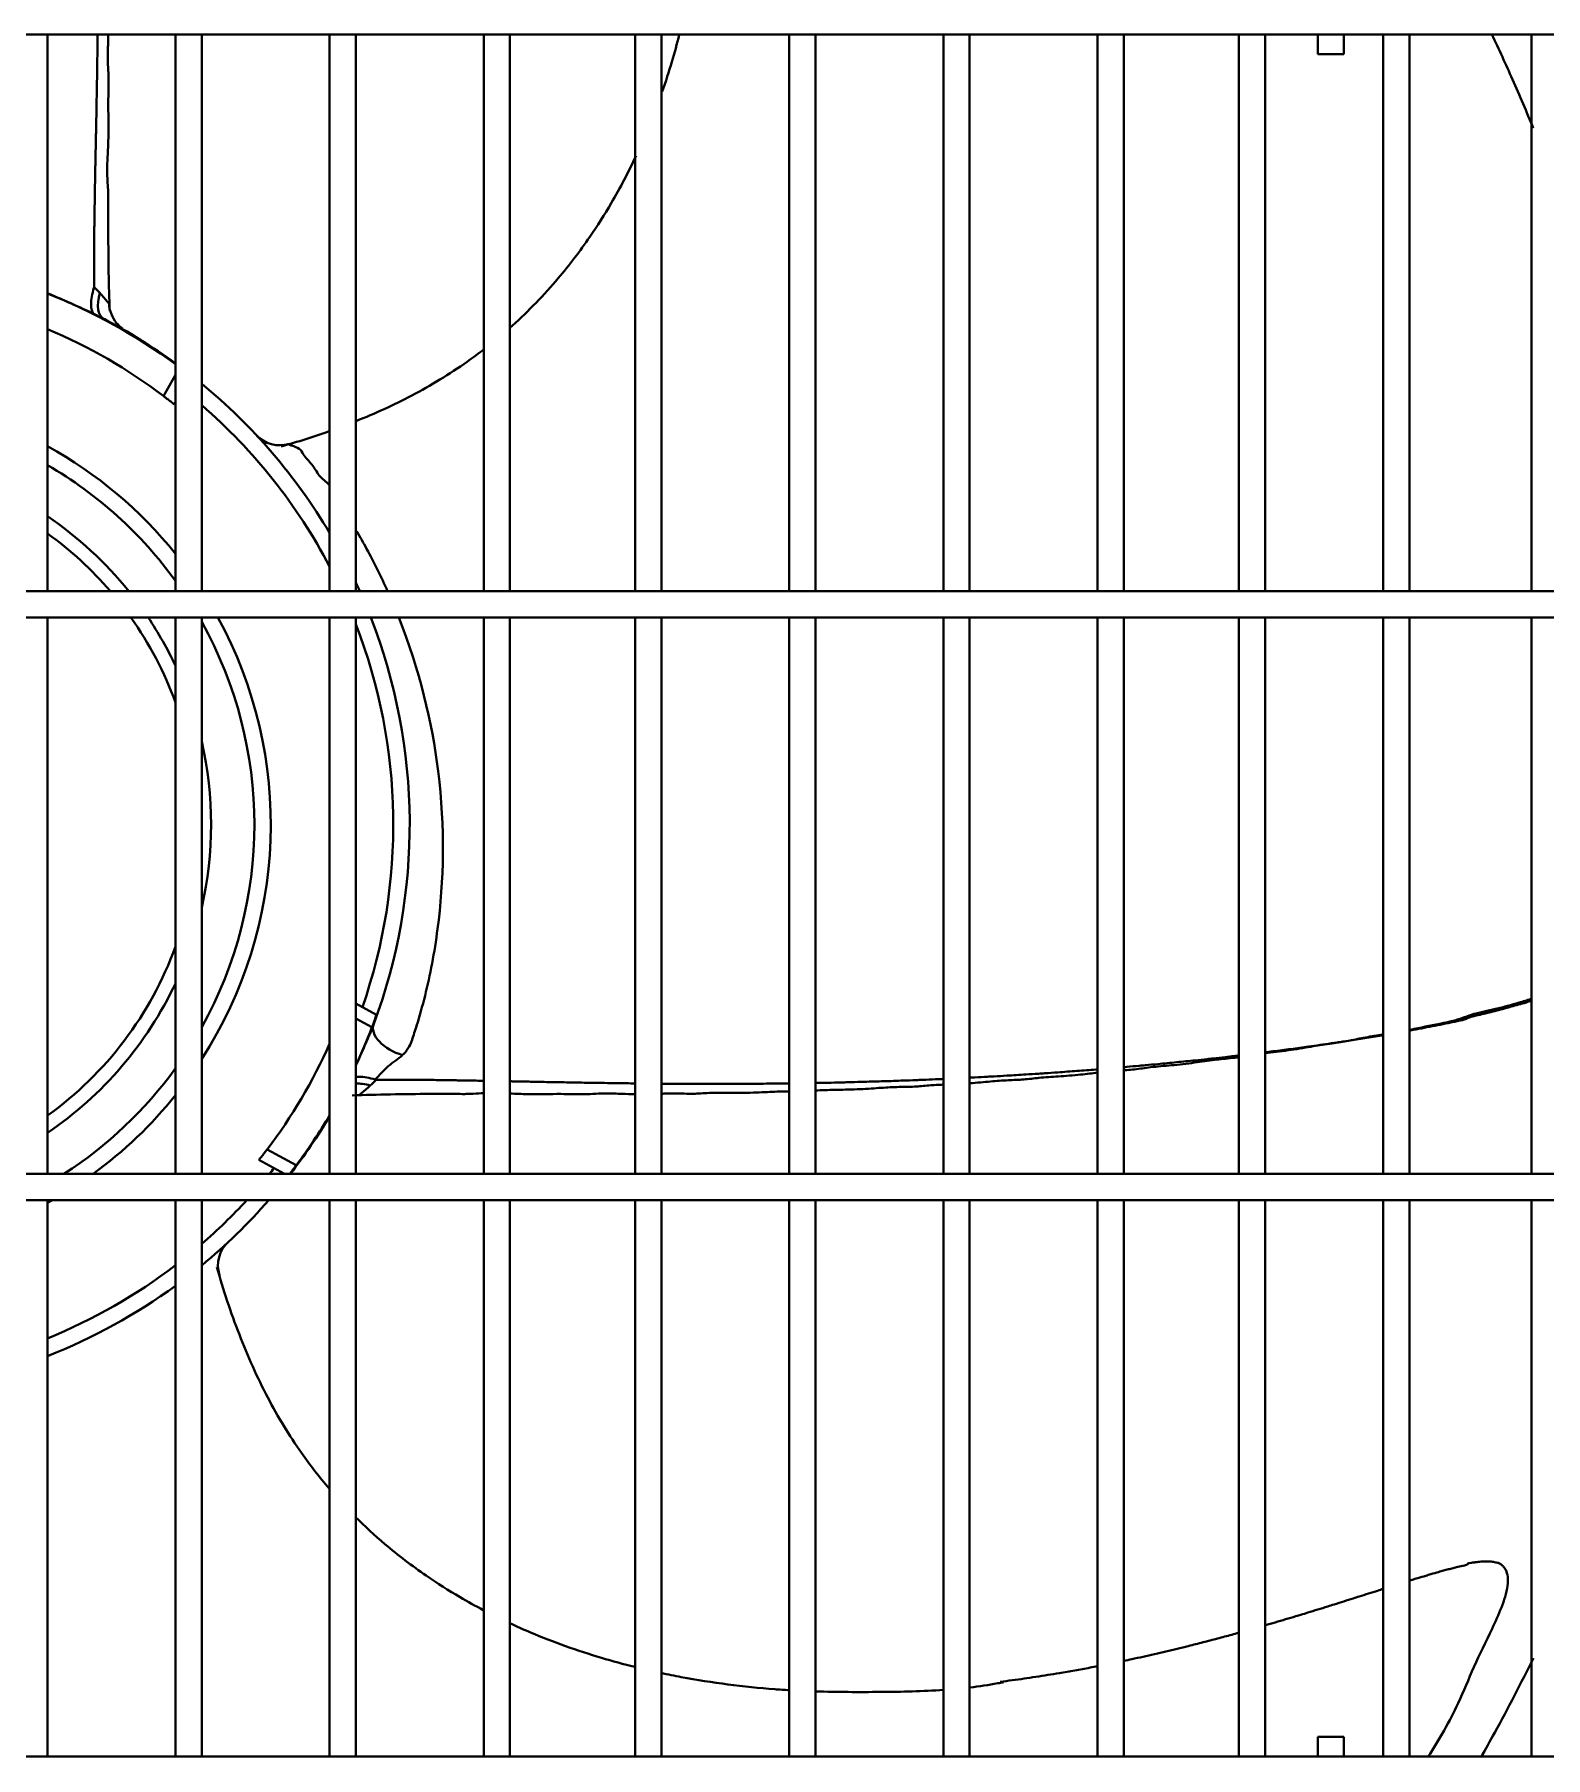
# Model space of a CAD drawing. Extents: x 58467 to 79089, y -33726 to -17391.
# Drawn here: x 78468.16 to 78491.19, y -19846.09 to -19819.83 of the extents above; entities that cross this region are included whole.
import ezdxf

# ---------------------------------------------------------------- set-up
doc = ezdxf.new("R2010")
doc.units = 0
doc.header["$LTSCALE"] = 100
doc.layers.add('+ENTE-ST-DOSEME USTU KONDDRENAJ', color=110, linetype='DOSEMEUSTUKONDENSDRENAJ_LINE', lineweight=40)
doc.linetypes.add('DOSEMEUSTUKONDENSDRENAJ_LINE', pattern='A,300,-40,["CD",Standard,S=15,R=0,X=-35,Y=-7.5],0', length=340)

# ---------------------------------------------------------------- blocks, each defined once
blk = doc.blocks.new('MAGAZA')
at = {"color": 3}
for p, q in [((54065.854, -32520.918, -3.539), (54184.216, -32520.918, -3.539)), ((54158.947, -32529.398, -3.539), (54158.947, -32520.919, -3.539)), ((54160.897, -32520.919, -3.539), (54160.897, -32529.398, -3.539)), ((54161.297, -32529.398, -3.539), (54161.297, -32520.919, -3.539)), ((54163.246, -32520.919, -3.539), (54163.246, -32529.398, -3.539)), ((54163.646, -32529.398, -3.539), (54163.646, -32520.919, -3.539)), ((54165.596, -32520.919, -3.539), (54165.596, -32529.398, -3.539)), ((54165.996, -32529.398, -3.539), (54165.996, -32520.919, -3.539)), ((54167.903, -32520.919, -3.539), (54167.903, -32529.398, -3.539)), ((54168.303, -32529.398, -3.539), (54168.303, -32520.919, -3.539)), ((54170.252, -32520.919, -3.539), (54170.252, -32529.398, -3.539)), ((54170.652, -32529.398, -3.539), (54170.652, -32520.919, -3.539)), ((54172.602, -32520.919, -3.539), (54172.602, -32529.398, -3.539)), ((54173.002, -32529.398, -3.539), (54173.002, -32520.919, -3.539)), ((54174.951, -32520.919, -3.539), (54174.951, -32529.398, -3.539)), ((54175.351, -32529.398, -3.539), (54175.351, -32520.919, -3.539)), ((54177.108, -32520.919, -3.539), (54177.108, -32529.398, -3.539)), ((54177.508, -32529.398, -3.539), (54177.508, -32520.919, -3.539)), ((54178.308, -32520.918, -3.539), (54178.308, -32521.218, -3.539)), ((54178.708, -32521.218, -3.539), (54178.708, -32520.918, -3.539)), ((54179.308, -32520.919, -3.539), (54179.308, -32529.397, -3.539)), ((54179.708, -32529.397, -3.539), (54179.708, -32520.919, -3.539)), ((54181.567, -32520.919, -3.539), (54181.567, -32529.398, -3.539)), ((54160.717, -32526.426, -3.539), (54160.897, -32526.099, -3.539)), ((54160.897, -32526.514, -3.539), (54160.877, -32526.551, -3.539)), ((54162.135, -32527.026, -3.539), (54162.145, -32527.037, -3.539)), ((54184.216, -32529.397, -3.539), (54065.854, -32529.397, -3.539)), ((54065.854, -32529.797, -3.539), (54184.216, -32529.797, -3.539)), ((54158.947, -32538.275, -3.539), (54158.947, -32529.798, -3.539)), ((54160.897, -32529.798, -3.539), (54160.897, -32538.275, -3.539)), ((54161.297, -32538.275, -3.539), (54161.297, -32529.798, -3.539)), ((54163.246, -32529.798, -3.539), (54163.246, -32538.275, -3.539)), ((54163.646, -32538.275, -3.539), (54163.646, -32529.798, -3.539)), ((54165.596, -32529.798, -3.539), (54165.596, -32538.275, -3.539)), ((54165.996, -32538.275, -3.539), (54165.996, -32529.798, -3.539)), ((54167.903, -32529.798, -3.539), (54167.903, -32538.275, -3.539)), ((54168.303, -32538.275, -3.539), (54168.303, -32529.798, -3.539)), ((54170.252, -32529.798, -3.539), (54170.252, -32538.275, -3.539)), ((54170.652, -32538.275, -3.539), (54170.652, -32529.798, -3.539)), ((54172.602, -32529.798, -3.539), (54172.602, -32538.275, -3.539)), ((54173.002, -32538.275, -3.539), (54173.002, -32529.798, -3.539)), ((54174.951, -32529.798, -3.539), (54174.951, -32538.275, -3.539)), ((54175.351, -32538.275, -3.539), (54175.351, -32529.798, -3.539)), ((54177.108, -32529.798, -3.539), (54177.108, -32538.275, -3.539)), ((54177.508, -32538.275, -3.539), (54177.508, -32529.798, -3.539)), ((54179.308, -32529.797, -3.539), (54179.308, -32538.276, -3.539)), ((54179.708, -32538.276, -3.539), (54179.708, -32529.797, -3.539)), ((54181.567, -32529.797, -3.539), (54181.567, -32538.276, -3.539)), ((54165.592, -32534.951, -3.539), (54165.596, -32534.953, -3.539)), ((54165.592, -32534.951, -3.539), (54165.596, -32534.953, -3.539)), ((54163.646, -32535.679, -3.539), (54163.961, -32535.851, -3.539)), ((54163.892, -32536.041, -3.539), (54163.646, -32535.907, -3.539)), ((54162.294, -32537.902, -3.539), (54162.737, -32538.145, -3.539)), ((54162.56, -32538.276, -3.539), (54162.17, -32538.062, -3.539)), ((54184.216, -32538.276, -3.539), (54065.854, -32538.276, -3.539)), ((54065.854, -32538.676, -3.539), (54184.216, -32538.676, -3.539)), ((54158.947, -32547.154, -3.539), (54158.947, -32538.675, -3.539)), ((54160.897, -32538.675, -3.539), (54160.897, -32547.154, -3.539)), ((54161.297, -32547.154, -3.539), (54161.297, -32538.675, -3.539)), ((54163.246, -32538.675, -3.539), (54163.246, -32547.154, -3.539)), ((54163.646, -32547.154, -3.539), (54163.646, -32538.675, -3.539)), ((54165.596, -32538.675, -3.539), (54165.596, -32547.154, -3.539)), ((54165.996, -32547.154, -3.539), (54165.996, -32538.675, -3.539)), ((54167.903, -32538.675, -3.539), (54167.903, -32547.154, -3.539)), ((54168.303, -32547.154, -3.539), (54168.303, -32538.675, -3.539)), ((54170.252, -32538.675, -3.539), (54170.252, -32547.154, -3.539)), ((54170.652, -32547.154, -3.539), (54170.652, -32538.675, -3.539)), ((54172.602, -32538.675, -3.539), (54172.602, -32547.154, -3.539)), ((54173.002, -32547.154, -3.539), (54173.002, -32538.675, -3.539)), ((54174.951, -32538.675, -3.539), (54174.951, -32547.154, -3.539)), ((54175.351, -32547.154, -3.539), (54175.351, -32538.675, -3.539)), ((54177.108, -32538.675, -3.539), (54177.108, -32547.154, -3.539)), ((54177.508, -32547.154, -3.539), (54177.508, -32538.675, -3.539)), ((54179.308, -32538.676, -3.539), (54179.308, -32547.154, -3.539)), ((54179.708, -32547.154, -3.539), (54179.708, -32538.676, -3.539)), ((54181.567, -32538.675, -3.539), (54181.567, -32547.154, -3.539)), ((54161.703, -32539.312, -3.539), (54161.684, -32539.33, -3.539)), ((54178.308, -32546.854, -3.539), (54178.308, -32547.154, -3.539)), ((54178.708, -32546.854, -3.539), (54178.308, -32546.854, -3.539)), ((54178.708, -32547.154, -3.539), (54178.708, -32546.854, -3.539)), ((54184.216, -32547.154, -3.539), (54065.854, -32547.154, -3.539))]:
    blk.add_line(p, q, dxfattribs=at)
for radius, start, end in [(8.691, 53.8334, 68.5429), (8.449, 27.7268, 49.1255), (6.332, 35.91, 59.8669), (5.455, 40.6856, 54.3544), (5.455, 19.9069, 35.3531), (6.332, 330.8231, 29.1769), (8.449, 340.7868, 21.1705), (5.455, 305.6456, 340.0931), (8.691, 335.0266, 339.1851), (6.332, 302.7938, 324.09), (8.691, 323.3149, 329.3716), (8.449, 320.9474, 321.7132), (8.449, 310.8737, 317.3624), (8.449, 292.1036, 307.3772)]:
    blk.add_arc((54155.768, -32532.953, -3.539), radius, start, end, dxfattribs=at)
at = {"color": 3, "extrusion": (0, 0, -1)}
for radius, start, end in [(8.699, 117.6697, 126.1312), (8.191, 112.8394, 127.1733), (8.699, 129.4651, 149.2876), (6.582, 118.8787, 141.1875), (5.671, 124.0931, 141.1706), (8.699, 154.9195, 155.8727), (5.671, 146.1881, 154.7325), (6.582, 151.3463, 212.8556), (8.699, 158.7281, 200.4357), (5.671, 167.13, 192.8588), (5.671, 205.2562, 235.8956), (8.191, 204.0687, 217.1733), (6.582, 218.8013, 233.9606), (8.699, 210.7139, 217.7283), (6.582, 240.3844, 241.11), (8.699, 221.1398, 230.5364), (8.699, 233.8703, 248.5638)]:
    blk.add_arc((-54155.768, -32532.953, 3.539), radius, start, end, dxfattribs=at)
at = {"color": 3, "extrusion": (5.03151e-06, -5.39034e-06, 1)}
blk.add_arc((54162.491, -32526.675, -3.093), 0.5, 223.0877, 286.4677, dxfattribs=at)
at = {"color": 3, "extrusion": (-6.04419e-06, -5.64183e-06, 1)}
blk.add_arc((54162.045, -32539.676, -3.681), 0.5, 133.0877, 196.4734, dxfattribs=at)
at = {"color": 3}
for centre, major_axis, ratio, start_param, end_param in [((54160.039, -32524.806, -3.539), (0.232, 0.443), 0.512974, 1.938544, 3.141593), ((54164.387, -32536.165, -3.539), (-0.468, 0.175), 0.588101, 0, 1.726902), ((54163.914, -32537.224, -3.539), (0.443, -0.232), 0.512974, 1.938544, 2.458256)]:
    blk.add_ellipse(centre, major_axis=major_axis, ratio=ratio, start_param=start_param, end_param=end_param, dxfattribs=at)
for points, knots in [([(54159.657, -32524.765, -3.539), (54159.657, -32524.749, -3.539), (54159.657, -32524.708, -3.539), (54159.656, -32524.623, -3.539), (54159.656, -32524.531, -3.539), (54159.656, -32524.437, -3.539), (54159.656, -32524.354, -3.539), (54159.656, -32524.272, -3.539), (54159.657, -32524.176, -3.539), (54159.658, -32524.076, -3.539), (54159.659, -32523.965, -3.539), (54159.66, -32523.866, -3.539), (54159.661, -32523.759, -3.539), (54159.663, -32523.66, -3.539), (54159.665, -32523.559, -3.539), (54159.666, -32523.443, -3.539), (54159.668, -32523.341, -3.539), (54159.67, -32523.225, -3.539), (54159.672, -32523.107, -3.539), (54159.674, -32522.988, -3.539), (54159.676, -32522.883, -3.539), (54159.679, -32522.775, -3.539), (54159.681, -32522.652, -3.539), (54159.683, -32522.524, -3.539), (54159.686, -32522.399, -3.539), (54159.689, -32522.273, -3.539), (54159.691, -32522.148, -3.539), (54159.693, -32522.023, -3.539), (54159.695, -32521.899, -3.539), (54159.698, -32521.774, -3.539), (54159.7, -32521.649, -3.539), (54159.702, -32521.523, -3.539), (54159.704, -32521.396, -3.539), (54159.706, -32521.253, -3.539), (54159.708, -32521.124, -3.539), (54159.71, -32521.001, -3.539), (54159.711, -32520.943, -3.539), (54159.711, -32520.918, -3.539)], [0, 0, 0, 0, 0.014596, 0.03792, 0.072906, 0.09623, 0.119554, 0.142878, 0.166202, 0.201188, 0.224512, 0.259498, 0.282822, 0.306146, 0.341132, 0.364456, 0.399442, 0.422766, 0.457752, 0.492738, 0.516062, 0.539386, 0.574372, 0.609358, 0.632682, 0.667668, 0.702654, 0.725978, 0.760964, 0.79595, 0.819274, 0.85426, 0.889246, 0.91257, 0.959218, 0.982542, 1, 1, 1, 1]), ([(54159.894, -32525.132, -3.539), (54159.887, -32524.936, -3.539), (54159.876, -32524.54, -3.539), (54159.873, -32524.118, -3.539), (54159.872, -32523.832, -3.539), (54159.873, -32523.709, -3.539), (54159.871, -32523.578, -3.539), (54159.874, -32523.47, -3.539), (54159.873, -32523.368, -3.539), (54159.866, -32523.206, -3.539), (54159.849, -32523.023, -3.539), (54159.865, -32522.742, -3.539), (54159.881, -32522.357, -3.539), (54159.87, -32522.047, -3.539), (54159.875, -32521.801, -3.539), (54159.878, -32521.675, -3.539), (54159.876, -32521.493, -3.539), (54159.858, -32521.297, -3.539), (54159.87, -32521.063, -3.539), (54159.873, -32520.951, -3.539), (54159.874, -32520.917, -3.539)], [0, 0, 0, 0, 0.133514, 0.270433, 0.286934, 0.326862, 0.357504, 0.38702, 0.40567, 0.425383, 0.498549, 0.559198, 0.624297, 0.752478, 0.802637, 0.822176, 0.83997, 0.924593, 0.976886, 1, 1, 1, 1]), ([(54168.577, -32520.922, -3.539), (54168.542, -32521.059, -3.539), (54168.461, -32521.348, -3.539), (54168.369, -32521.634, -3.539), (54168.317, -32521.784, -3.539)], [0, 0, 0, 0, 0.471851, 1, 1, 1, 1]), ([(54181.594, -32522.344, -3.539), (54181.492, -32522.096, -3.539), (54181.289, -32521.619, -3.539), (54181.071, -32521.143, -3.539), (54180.962, -32520.915, -3.539)], [0, 0, 0, 0, 0.520207, 1, 1, 1, 1]), ([(54178.308, -32521.218, -3.539), (54178.308, -32521.218, -3.539), (54178.31, -32521.218, -3.539), (54178.319, -32521.218, -3.539), (54178.328, -32521.218, -3.539), (54178.352, -32521.218, -3.539), (54178.367, -32521.218, -3.539), (54178.403, -32521.218, -3.539), (54178.423, -32521.218, -3.539), (54178.465, -32521.218, -3.539), (54178.488, -32521.218, -3.539), (54178.533, -32521.218, -3.539), (54178.555, -32521.218, -3.539), (54178.597, -32521.218, -3.539), (54178.617, -32521.218, -3.539), (54178.652, -32521.218, -3.539), (54178.667, -32521.218, -3.539), (54178.69, -32521.218, -3.539), (54178.699, -32521.218, -3.539), (54178.707, -32521.218, -3.539), (54178.708, -32521.218, -3.539), (54178.708, -32521.218, -3.539)], [0, 0, 0, 0, 0.072796, 0.072796, 0.180355, 0.180355, 0.287914, 0.287914, 0.395473, 0.395473, 0.503031, 0.503031, 0.61059, 0.61059, 0.718149, 0.718149, 0.825708, 0.825708, 0.933267, 0.933267, 1, 1, 1, 1]), ([(54167.918, -32522.766, -3.539), (54167.803, -32523.011, -3.539), (54167.582, -32523.431, -3.539), (54167.186, -32524.055, -3.539), (54166.7, -32524.693, -3.539), (54166.271, -32525.138, -3.539), (54166.009, -32525.372, -3.539), (54165.998, -32525.382, -3.539)], [0, 0, 0, 0, 0.250799, 0.438254, 0.680606, 0.985878, 1, 1, 1, 1]), ([(54159.654, -32524.778, -3.539), (54159.625, -32524.869, -3.539), (54159.61, -32524.955, -3.539), (54159.609, -32525.094, -3.539), (54159.625, -32525.146, -3.539), (54159.653, -32525.172, -3.539)], [0, 0, 0, 0, 0.5, 0.5, 1, 1, 1, 1]), ([(54159.657, -32524.765, -3.539), (54159.657, -32524.765, -3.539), (54159.657, -32524.765, -3.539), (54159.688, -32524.794, -3.539), (54159.717, -32524.824, -3.539), (54159.744, -32524.854, -3.539)], [0, 0, 0, 0, 0.000046, 0.000046, 1, 1, 1, 1]), ([(54159.653, -32525.172, -3.539), (54159.633, -32525.162, -3.539), (54159.613, -32525.153, -3.539), (54159.496, -32525.099, -3.539), (54159.399, -32525.055, -3.539), (54159.215, -32524.974, -3.539), (54159.129, -32524.935, -3.539), (54159.011, -32524.885, -3.539), (54158.979, -32524.871, -3.539), (54158.947, -32524.858, -3.539)], [0, 0, 0, 0, 0.087898, 0.087898, 0.500484, 0.500484, 0.864594, 0.864594, 1, 1, 1, 1]), ([(54159.744, -32524.854, -3.539), (54159.791, -32524.906, -3.539), (54159.835, -32524.957, -3.539), (54159.878, -32525.013, -3.539), (54159.888, -32525.023, -3.539), (54159.89, -32525.02, -3.539)], [0, 0, 0, 0, 0.677972, 0.677972, 1, 1, 1, 1]), ([(54160.09, -32525.394, -3.539), (54160.054, -32525.369, -3.539), (54159.983, -32525.307, -3.539), (54159.915, -32525.174, -3.539), (54159.88, -32525.066, -3.539), (54159.889, -32525.01, -3.539), (54159.889, -32525.009, -3.539)], [0, 0, 0, 0, 0.282713, 0.623797, 0.98945, 1, 1, 1, 1]), ([(54165.604, -32525.709, -3.539), (54165.518, -32525.775, -3.539), (54165.166, -32526.034, -3.539), (54164.526, -32526.424, -3.539), (54163.939, -32526.69, -3.539), (54163.649, -32526.806, -3.539)], [0, 0, 0, 0, 0.146134, 0.586198, 1, 1, 1, 1]), ([(54160.877, -32526.551, -3.539), (54160.877, -32526.551, -3.539), (54160.874, -32526.548, -3.539), (54160.862, -32526.539, -3.539), (54160.854, -32526.532, -3.539), (54160.832, -32526.515, -3.539), (54160.818, -32526.505, -3.539), (54160.788, -32526.481, -3.539), (54160.772, -32526.468, -3.539), (54160.742, -32526.446, -3.539), (54160.729, -32526.436, -3.539), (54160.717, -32526.426, -3.539)], [0, 0, 0, 0, 0.211356, 0.211356, 0.422617, 0.422617, 0.635365, 0.635365, 0.851032, 0.851032, 1, 1, 1, 1]), ([(54162.627, -32527.161, -3.539), (54162.627, -32527.164, -3.539), (54162.631, -32527.167, -3.539), (54162.65, -32527.175, -3.539), (54162.667, -32527.179, -3.539), (54162.717, -32527.194, -3.539), (54162.752, -32527.206, -3.539), (54162.812, -32527.249, -3.539), (54162.826, -32527.282, -3.539), (54162.864, -32527.338, -3.539), (54162.885, -32527.364, -3.539), (54162.953, -32527.441, -3.539), (54162.995, -32527.496, -3.539), (54163.052, -32527.578, -3.539), (54163.068, -32527.607, -3.539), (54163.108, -32527.66, -3.539), (54163.134, -32527.683, -3.539), (54163.191, -32527.73, -3.539), (54163.219, -32527.756, -3.539), (54163.245, -32527.783, -3.539)], [0, 0, 0, 0, 0.041274, 0.041274, 0.097669, 0.097669, 0.210461, 0.210461, 0.323252, 0.323252, 0.436043, 0.436043, 0.661626, 0.661626, 0.774417, 0.774417, 0.887208, 0.887208, 1, 1, 1, 1]), ([(54163.659, -32528.482, -3.539), (54163.712, -32528.571, -3.539), (54163.761, -32528.661, -3.539), (54163.927, -32528.965, -3.539), (54164.034, -32529.181, -3.539), (54164.131, -32529.397, -3.539)], [0, 0, 0, 0, 0.29522, 0.29522, 1, 1, 1, 1]), ([(54164.3, -32529.798, -3.539), (54164.617, -32530.595, -3.539), (54164.808, -32531.389, -3.539), (54165.01, -32533.005, -3.539), (54164.987, -32533.816, -3.539), (54164.845, -32534.904, -3.539), (54164.78, -32535.245, -3.539), (54164.661, -32535.72, -3.539), (54164.618, -32535.873, -3.539), (54164.55, -32536.091, -3.539), (54164.524, -32536.165, -3.539), (54164.495, -32536.267, -3.539), (54164.481, -32536.299, -3.539), (54164.437, -32536.374, -3.539), (54164.407, -32536.419, -3.539), (54164.359, -32536.464, -3.539)], [0, 0, 0, 0, 0.302954, 0.302954, 0.651477, 0.651477, 0.825738, 0.825738, 0.912869, 0.912869, 0.956435, 0.956435, 0.978217, 0.978217, 1, 1, 1, 1]), ([(54179.712, -32536.08, -3.539), (54179.756, -32536.071, -3.539), (54179.95, -32536.03, -3.539), (54180.145, -32535.994, -3.539), (54180.495, -32535.917, -3.539), (54180.609, -32535.853, -3.539), (54180.846, -32535.802, -3.539), (54181.026, -32535.762, -3.539), (54181.208, -32535.715, -3.539), (54181.355, -32535.672, -3.539), (54181.45, -32535.644, -3.539), (54181.512, -32535.625, -3.539), (54181.546, -32535.614, -3.539), (54181.564, -32535.608, -3.539)], [0, 0, 0, 0, 0.069935, 0.324368, 0.375737, 0.555953, 0.632284, 0.714834, 0.803633, 0.897292, 0.950384, 0.973119, 1, 1, 1, 1]), ([(54179.714, -32536.09, -3.539), (54179.717, -32536.09, -3.539), (54179.775, -32536.079, -3.539), (54179.86, -32536.063, -3.539), (54179.997, -32536.037, -3.539), (54180.106, -32536.016, -3.539), (54180.241, -32535.989, -3.539), (54180.349, -32535.966, -3.539), (54180.469, -32535.941, -3.539), (54180.576, -32535.918, -3.539), (54180.604, -32535.891, -3.539), (54180.723, -32535.864, -3.539), (54180.828, -32535.839, -3.539), (54180.933, -32535.813, -3.539), (54181.037, -32535.787, -3.539), (54181.14, -32535.76, -3.539), (54181.242, -32535.732, -3.539), (54181.342, -32535.704, -3.539), (54181.441, -32535.676, -3.539), (54181.514, -32535.654, -3.539), (54181.553, -32535.642, -3.539), (54181.567, -32535.638, -3.539)], [0, 0, 0, 0, 0.003473, 0.084564, 0.125109, 0.2062, 0.246746, 0.327836, 0.368382, 0.4292, 0.490018, 0.550836, 0.611654, 0.6522, 0.713018, 0.773836, 0.814381, 0.875199, 0.936017, 0.976563, 1, 1, 1, 1]), ([(54163.647, -32536.625, -3.539), (54163.668, -32536.579, -3.539), (54163.688, -32536.533, -3.539), (54163.747, -32536.4, -3.539), (54163.785, -32536.314, -3.539), (54163.856, -32536.148, -3.539), (54163.89, -32536.069, -3.539), (54163.919, -32535.99, -3.539)], [0, 0, 0, 0, 0.218967, 0.218967, 0.624953, 0.624953, 1, 1, 1, 1]), ([(54163.961, -32535.851, -3.539), (54163.961, -32535.851, -3.539), (54163.96, -32535.855, -3.539), (54163.955, -32535.869, -3.539), (54163.951, -32535.879, -3.539), (54163.942, -32535.905, -3.539), (54163.936, -32535.921, -3.539), (54163.923, -32535.957, -3.539), (54163.916, -32535.977, -3.539), (54163.903, -32536.012, -3.539), (54163.897, -32536.027, -3.539), (54163.892, -32536.041, -3.539)], [0, 0, 0, 0, 0.211758, 0.211758, 0.423432, 0.423432, 0.636431, 0.636431, 0.852021, 0.852021, 1, 1, 1, 1]), ([(54177.506, -32536.423, -3.539), (54177.546, -32536.418, -3.539), (54177.631, -32536.407, -3.539), (54177.763, -32536.391, -3.539), (54177.899, -32536.373, -3.539), (54178.034, -32536.354, -3.539), (54178.182, -32536.334, -3.539), (54178.314, -32536.315, -3.539), (54178.459, -32536.295, -3.539), (54178.576, -32536.277, -3.539), (54178.72, -32536.256, -3.539), (54178.85, -32536.236, -3.539), (54178.993, -32536.213, -3.539), (54179.122, -32536.192, -3.539), (54179.227, -32536.175, -3.539), (54179.289, -32536.165, -3.539), (54179.307, -32536.161, -3.539)], [0, 0, 0, 0, 0.063846, 0.137211, 0.210576, 0.283941, 0.357305, 0.455125, 0.504035, 0.601855, 0.650765, 0.748585, 0.821949, 0.895314, 0.968679, 1, 1, 1, 1]), ([(54177.507, -32536.436, -3.539), (54177.52, -32536.434, -3.539), (54177.59, -32536.424, -3.539), (54177.724, -32536.41, -3.539), (54177.974, -32536.378, -3.539), (54178.238, -32536.331, -3.539), (54178.461, -32536.296, -3.539), (54178.646, -32536.271, -3.539), (54178.814, -32536.244, -3.539), (54179.016, -32536.197, -3.539), (54179.192, -32536.169, -3.539), (54179.296, -32536.153, -3.539), (54179.307, -32536.151, -3.539)], [0, 0, 0, 0, 0.0204, 0.107202, 0.200873, 0.403072, 0.589254, 0.661717, 0.721758, 0.842147, 0.982778, 1, 1, 1, 1]), ([(54164.359, -32536.464, -3.539), (54164.297, -32536.522, -3.539), (54164.214, -32536.572, -3.539), (54164.068, -32536.698, -3.539), (54164.007, -32536.774, -3.539), (54163.942, -32536.839, -3.539)], [0, 0, 0, 0, 0.5, 0.5, 1, 1, 1, 1]), ([(54175.35, -32536.65, -3.539), (54175.366, -32536.648, -3.539), (54175.446, -32536.641, -3.539), (54175.556, -32536.631, -3.539), (54175.713, -32536.617, -3.539), (54175.855, -32536.604, -3.539), (54176.014, -32536.589, -3.539), (54176.157, -32536.574, -3.539), (54176.299, -32536.56, -3.539), (54176.455, -32536.544, -3.539), (54176.593, -32536.529, -3.539), (54176.746, -32536.513, -3.539), (54176.883, -32536.497, -3.539), (54177.014, -32536.482, -3.539), (54177.083, -32536.474, -3.539), (54177.108, -32536.471, -3.539)], [0, 0, 0, 0, 0.028017, 0.134196, 0.187285, 0.293464, 0.373098, 0.452732, 0.532366, 0.612, 0.718179, 0.771268, 0.877447, 0.957081, 1, 1, 1, 1]), ([(54175.35, -32536.699, -3.539), (54175.365, -32536.697, -3.539), (54175.418, -32536.693, -3.539), (54175.56, -32536.68, -3.539), (54175.778, -32536.645, -3.539), (54176.033, -32536.626, -3.539), (54176.261, -32536.603, -3.539), (54176.49, -32536.572, -3.539), (54176.718, -32536.539, -3.539), (54176.935, -32536.518, -3.539), (54177.076, -32536.501, -3.539), (54177.108, -32536.497, -3.539)], [0, 0, 0, 0, 0.026625, 0.086224, 0.216151, 0.379674, 0.473035, 0.573734, 0.780901, 0.950937, 1, 1, 1, 1]), ([(54163.942, -32536.839, -3.539), (54163.852, -32536.81, -3.539), (54163.766, -32536.795, -3.539), (54163.677, -32536.795, -3.539), (54163.659, -32536.796, -3.539), (54163.643, -32536.798, -3.539)], [0, 0, 0, 0, 0.78393, 0.78393, 1, 1, 1, 1]), ([(54163.956, -32536.842, -3.539), (54163.956, -32536.842, -3.539), (54163.955, -32536.842, -3.539), (54163.927, -32536.873, -3.539), (54163.897, -32536.902, -3.539), (54163.866, -32536.929, -3.539)], [0, 0, 0, 0, 0.000046, 0.000046, 1, 1, 1, 1]), ([(54163.956, -32536.842, -3.539), (54163.972, -32536.842, -3.539), (54164.013, -32536.842, -3.539), (54164.097, -32536.841, -3.539), (54164.189, -32536.841, -3.539), (54164.283, -32536.841, -3.539), (54164.367, -32536.841, -3.539), (54164.448, -32536.841, -3.539), (54164.544, -32536.842, -3.539), (54164.644, -32536.843, -3.539), (54164.756, -32536.844, -3.539), (54164.855, -32536.845, -3.539), (54164.961, -32536.846, -3.539), (54165.061, -32536.848, -3.539), (54165.162, -32536.85, -3.539), (54165.277, -32536.851, -3.539), (54165.379, -32536.853, -3.539), (54165.491, -32536.855, -3.539), (54165.56, -32536.856, -3.539), (54165.599, -32536.857, -3.539)], [0, 0, 0, 0, 0.032149, 0.083522, 0.160582, 0.211955, 0.263329, 0.314702, 0.366075, 0.443135, 0.494509, 0.571569, 0.622942, 0.674316, 0.751376, 0.802749, 0.879809, 0.931182, 1, 1, 1, 1]), ([(54165.995, -32536.865, -3.539), (54166.02, -32536.865, -3.539), (54166.091, -32536.867, -3.539), (54166.196, -32536.868, -3.539), (54166.322, -32536.871, -3.539), (54166.448, -32536.874, -3.539), (54166.573, -32536.876, -3.539), (54166.698, -32536.878, -3.539), (54166.822, -32536.88, -3.539), (54166.947, -32536.883, -3.539), (54167.072, -32536.885, -3.539), (54167.198, -32536.887, -3.539), (54167.324, -32536.889, -3.539), (54167.468, -32536.891, -3.539), (54167.597, -32536.893, -3.539), (54167.745, -32536.895, -3.539), (54167.836, -32536.896, -3.539), (54167.895, -32536.897, -3.539), (54167.903, -32536.897, -3.539)], [0, 0, 0, 0, 0.040051, 0.114821, 0.164667, 0.239437, 0.314206, 0.364053, 0.438822, 0.513592, 0.563438, 0.638207, 0.712977, 0.762823, 0.862516, 0.912362, 0.987132, 1, 1, 1, 1]), ([(54170.655, -32536.89, -3.539), (54170.7, -32536.889, -3.539), (54170.779, -32536.888, -3.539), (54170.925, -32536.885, -3.539), (54171.061, -32536.882, -3.539), (54171.23, -32536.877, -3.539), (54171.382, -32536.873, -3.539), (54171.547, -32536.868, -3.539), (54171.695, -32536.864, -3.539), (54171.842, -32536.859, -3.539), (54172.006, -32536.853, -3.539), (54172.153, -32536.848, -3.539), (54172.317, -32536.841, -3.539), (54172.455, -32536.835, -3.539), (54172.561, -32536.831, -3.539), (54172.601, -32536.829, -3.539)], [0, 0, 0, 0, 0.070528, 0.121604, 0.223755, 0.274831, 0.376982, 0.453596, 0.530209, 0.606823, 0.683436, 0.785588, 0.836663, 0.938815, 1, 1, 1, 1]), ([(54173.002, -32536.895, -3.539), (54173.003, -32536.895, -3.539), (54173.119, -32536.886, -3.539), (54173.317, -32536.866, -3.539), (54173.53, -32536.851, -3.539), (54173.704, -32536.844, -3.539), (54173.867, -32536.835, -3.539), (54174.078, -32536.807, -3.539), (54174.31, -32536.793, -3.539), (54174.528, -32536.779, -3.539), (54174.738, -32536.759, -3.539), (54174.872, -32536.743, -3.539), (54174.954, -32536.733, -3.539)], [0, 0, 0, 0, 0.001003, 0.175577, 0.336729, 0.400183, 0.452324, 0.558124, 0.692378, 0.769859, 0.852982, 1, 1, 1, 1]), ([(54173.012, -32536.809, -3.539), (54173.035, -32536.808, -3.539), (54173.124, -32536.803, -3.539), (54173.245, -32536.797, -3.539), (54173.406, -32536.788, -3.539), (54173.551, -32536.78, -3.539), (54173.713, -32536.77, -3.539), (54173.874, -32536.76, -3.539), (54174.019, -32536.751, -3.539), (54174.181, -32536.74, -3.539), (54174.328, -32536.73, -3.539), (54174.492, -32536.718, -3.539), (54174.639, -32536.707, -3.539), (54174.784, -32536.696, -3.539), (54174.886, -32536.688, -3.539), (54174.94, -32536.684, -3.539), (54174.946, -32536.683, -3.539)], [0, 0, 0, 0, 0.035053, 0.135553, 0.185802, 0.286301, 0.361675, 0.43705, 0.537549, 0.587798, 0.688297, 0.763672, 0.839046, 0.91442, 0.989795, 1, 1, 1, 1]), ([(54163.589, -32537.079, -3.539), (54163.784, -32537.073, -3.539), (54164.181, -32537.062, -3.539), (54164.603, -32537.058, -3.539), (54164.888, -32537.057, -3.539), (54165.011, -32537.058, -3.539), (54165.142, -32537.056, -3.539), (54165.251, -32537.059, -3.539), (54165.352, -32537.058, -3.539), (54165.468, -32537.053, -3.539), (54165.546, -32537.047, -3.539), (54165.598, -32537.044, -3.539)], [0, 0, 0, 0, 0.286213, 0.579725, 0.615099, 0.700692, 0.766378, 0.829652, 0.869632, 0.911891, 1, 1, 1, 1]), ([(54163.866, -32536.929, -3.539), (54163.815, -32536.976, -3.539), (54163.764, -32537.02, -3.539), (54163.708, -32537.063, -3.539), (54163.698, -32537.073, -3.539), (54163.701, -32537.075, -3.539)], [0, 0, 0, 0, 0.677972, 0.677972, 1, 1, 1, 1]), ([(54165.996, -32537.05, -3.539), (54166.085, -32537.055, -3.539), (54166.37, -32537.066, -3.539), (54166.673, -32537.055, -3.539), (54166.92, -32537.06, -3.539), (54167.045, -32537.063, -3.539), (54167.228, -32537.061, -3.539), (54167.424, -32537.043, -3.539), (54167.691, -32537.056, -3.539), (54167.838, -32537.06, -3.539), (54167.904, -32537.061, -3.539)], [0, 0, 0, 0, 0.131646, 0.410876, 0.520141, 0.562705, 0.601468, 0.78581, 0.899724, 1, 1, 1, 1]), ([(54168.3, -32536.901, -3.539), (54168.307, -32536.901, -3.539), (54168.346, -32536.901, -3.539), (54168.433, -32536.902, -3.539), (54168.563, -32536.903, -3.539), (54168.709, -32536.904, -3.539), (54168.855, -32536.904, -3.539), (54169.002, -32536.904, -3.539), (54169.15, -32536.904, -3.539), (54169.283, -32536.904, -3.539), (54169.434, -32536.904, -3.539), (54169.57, -32536.903, -3.539), (54169.738, -32536.902, -3.539), (54169.871, -32536.901, -3.539), (54170.035, -32536.899, -3.539), (54170.15, -32536.898, -3.539), (54170.233, -32536.897, -3.539), (54170.25, -32536.897, -3.539)], [0, 0, 0, 0, 0.010487, 0.061193, 0.137252, 0.213312, 0.289371, 0.365431, 0.44149, 0.517549, 0.568256, 0.669668, 0.720374, 0.821787, 0.872493, 0.973906, 1, 1, 1, 1]), ([(54168.307, -32537.054, -3.539), (54168.331, -32537.053, -3.539), (54168.456, -32537.05, -3.539), (54168.592, -32537.052, -3.539), (54168.754, -32537.054, -3.539), (54168.837, -32537.054, -3.539), (54168.99, -32537.044, -3.539), (54169.168, -32537.036, -3.539), (54169.385, -32537.041, -3.539), (54169.638, -32537.042, -3.539), (54169.925, -32537.027, -3.539), (54170.126, -32537.019, -3.539), (54170.24, -32537.018, -3.539), (54170.251, -32537.018, -3.539)], [0, 0, 0, 0, 0.038603, 0.211293, 0.242009, 0.269654, 0.324997, 0.458672, 0.537504, 0.623223, 0.806489, 0.981461, 1, 1, 1, 1]), ([(54170.653, -32537.007, -3.539), (54170.665, -32537.006, -3.539), (54170.772, -32536.999, -3.539), (54170.939, -32536.994, -3.539), (54171.16, -32536.992, -3.539), (54171.399, -32536.983, -3.539), (54171.652, -32536.963, -3.539), (54171.866, -32536.952, -3.539), (54172.039, -32536.949, -3.539), (54172.197, -32536.946, -3.539), (54172.381, -32536.926, -3.539), (54172.528, -32536.918, -3.539), (54172.602, -32536.915, -3.539)], [0, 0, 0, 0, 0.018343, 0.157453, 0.238031, 0.324289, 0.506652, 0.672833, 0.73751, 0.790122, 0.895489, 1, 1, 1, 1]), ([(54162.17, -32538.062, -3.539), (54162.17, -32538.062, -3.539), (54162.172, -32538.059, -3.539), (54162.181, -32538.047, -3.539), (54162.188, -32538.039, -3.539), (54162.205, -32538.017, -3.539), (54162.216, -32538.003, -3.539), (54162.239, -32537.974, -3.539), (54162.252, -32537.957, -3.539), (54162.275, -32537.927, -3.539), (54162.285, -32537.914, -3.539), (54162.294, -32537.902, -3.539)], [0, 0, 0, 0, 0.211356, 0.211356, 0.422617, 0.422617, 0.635365, 0.635365, 0.851032, 0.851032, 1, 1, 1, 1]), ([(54162.737, -32538.145, -3.539), (54162.724, -32538.163, -3.539), (54162.71, -32538.182, -3.539), (54162.684, -32538.216, -3.539), (54162.671, -32538.232, -3.539), (54162.652, -32538.258, -3.539), (54162.644, -32538.268, -3.539), (54162.637, -32538.277, -3.539)], [0, 0, 0, 0, 0.355398, 0.355398, 0.710856, 0.710856, 1, 1, 1, 1]), ([(54163.24, -32543.07, -3.539), (54163.091, -32542.896, -3.539), (54162.749, -32542.455, -3.539), (54162.276, -32541.677, -3.539), (54161.852, -32540.722, -3.539), (54161.626, -32540.046, -3.539), (54161.529, -32539.695, -3.539)], [0, 0, 0, 0, 0.182173, 0.442327, 0.718068, 1, 1, 1, 1]), ([(54165.589, -32544.921, -3.539), (54165.469, -32544.858, -3.539), (54165.174, -32544.694, -3.539), (54164.666, -32544.371, -3.539), (54164.129, -32543.963, -3.539), (54163.782, -32543.644, -3.539), (54163.636, -32543.498, -3.539)], [0, 0, 0, 0, 0.167806, 0.420315, 0.746772, 1, 1, 1, 1]), ([(54181.047, -32544.2, -3.539), (54181.032, -32544.196, -3.539), (54181.007, -32544.19, -3.539), (54180.977, -32544.184, -3.539), (54180.931, -32544.18, -3.539), (54180.895, -32544.179, -3.539), (54180.851, -32544.179, -3.539), (54180.799, -32544.182, -3.539), (54180.754, -32544.187, -3.539), (54180.694, -32544.194, -3.539), (54180.642, -32544.202, -3.539), (54180.579, -32544.213, -3.539), (54180.609, -32544.225, -3.539), (54180.533, -32544.242, -3.539), (54180.454, -32544.26, -3.539), (54180.373, -32544.281, -3.539), (54180.3, -32544.3, -3.539), (54180.226, -32544.32, -3.539), (54180.138, -32544.344, -3.539), (54180.047, -32544.37, -3.539), (54179.941, -32544.402, -3.539), (54179.846, -32544.43, -3.539), (54179.763, -32544.455, -3.539), (54179.722, -32544.468, -3.539), (54179.708, -32544.472, -3.539)], [0, 0, 0, 0, 0.062879, 0.105521, 0.148163, 0.190805, 0.233447, 0.276089, 0.318731, 0.361373, 0.404015, 0.446657, 0.489299, 0.531941, 0.595904, 0.638546, 0.681188, 0.72383, 0.766472, 0.830435, 0.873077, 0.93704, 0.979682, 1, 1, 1, 1]), ([(54179.988, -32547.159, -3.539), (54180.159, -32546.892, -3.539), (54180.425, -32546.44, -3.539), (54180.68, -32545.783, -3.539), (54180.922, -32545.301, -3.539), (54181.112, -32544.888, -3.539), (54181.201, -32544.618, -3.539), (54181.21, -32544.415, -3.539), (54181.186, -32544.324, -3.539), (54181.15, -32544.266, -3.539), (54181.105, -32544.223, -3.539), (54181.065, -32544.204, -3.539), (54181.034, -32544.197, -3.539)], [0, 0, 0, 0, 0.285729, 0.472156, 0.665521, 0.767672, 0.867545, 0.908718, 0.944194, 0.959349, 0.972834, 1, 1, 1, 1]), ([(54179.309, -32544.598, -3.539), (54179.28, -32544.607, -3.539), (54179.205, -32544.631, -3.539), (54179.083, -32544.669, -3.539), (54178.957, -32544.709, -3.539), (54178.834, -32544.748, -3.539), (54178.706, -32544.789, -3.539), (54178.576, -32544.83, -3.539), (54178.444, -32544.871, -3.539), (54178.309, -32544.913, -3.539), (54178.173, -32544.955, -3.539), (54178.035, -32544.997, -3.539), (54177.897, -32545.038, -3.539), (54177.74, -32545.085, -3.539), (54177.611, -32545.123, -3.539), (54177.534, -32545.145, -3.539), (54177.509, -32545.152, -3.539)], [0, 0, 0, 0, 0.053389, 0.135929, 0.218468, 0.273495, 0.356035, 0.438575, 0.493601, 0.576141, 0.658681, 0.713708, 0.796247, 0.878787, 0.961327, 1, 1, 1, 1]), ([(54167.899, -32545.787, -3.539), (54167.729, -32545.745, -3.539), (54167.19, -32545.598, -3.539), (54166.553, -32545.372, -3.539), (54166.095, -32545.169, -3.539), (54165.99, -32545.119, -3.539)], [0, 0, 0, 0, 0.261577, 0.828831, 1, 1, 1, 1]), ([(54177.109, -32545.265, -3.539), (54177.107, -32545.266, -3.539), (54177.07, -32545.276, -3.539), (54176.961, -32545.306, -3.539), (54176.816, -32545.345, -3.539), (54176.633, -32545.393, -3.539), (54176.486, -32545.431, -3.539), (54176.317, -32545.473, -3.539), (54176.166, -32545.511, -3.539), (54175.993, -32545.552, -3.539), (54175.82, -32545.592, -3.539), (54175.647, -32545.632, -3.539), (54175.492, -32545.665, -3.539), (54175.395, -32545.686, -3.539), (54175.356, -32545.694, -3.539)], [0, 0, 0, 0, 0.002684, 0.066908, 0.195355, 0.259579, 0.388026, 0.45225, 0.548585, 0.64492, 0.741256, 0.837591, 0.933927, 1, 1, 1, 1]), ([(54174.955, -32545.776, -3.539), (54174.954, -32545.776, -3.539), (54174.877, -32545.791, -3.539), (54174.76, -32545.813, -3.539), (54174.566, -32545.848, -3.539), (54174.39, -32545.878, -3.539), (54174.193, -32545.91, -3.539), (54174.013, -32545.938, -3.539), (54173.831, -32545.965, -3.539), (54173.649, -32545.99, -3.539), (54173.528, -32546.006, -3.539), (54173.467, -32546.013, -3.539)], [0, 0, 0, 0, 0.000398, 0.160308, 0.240263, 0.400174, 0.520106, 0.640039, 0.759972, 0.879905, 1, 1, 1, 1]), ([(54181.595, -32545.652, -3.539), (54181.407, -32546.035, -3.539), (54181.144, -32546.543, -3.539), (54180.866, -32547.041, -3.539), (54180.795, -32547.167, -3.539)], [0, 0, 0, 0, 0.747188, 1, 1, 1, 1]), ([(54170.252, -32546.141, -3.539), (54170.179, -32546.137, -3.539), (54169.629, -32546.101, -3.539), (54168.976, -32546.016, -3.539), (54168.402, -32545.901, -3.539), (54168.3, -32545.88, -3.539)], [0, 0, 0, 0, 0.111828, 0.842309, 1, 1, 1, 1]), ([(54173.519, -32546.02, -3.539), (54173.49, -32546.025, -3.539), (54173.32, -32546.058, -3.539), (54173.149, -32546.084, -3.539), (54173.007, -32546.1, -3.539)], [0, 0, 0, 0, 0.174109, 1, 1, 1, 1]), ([(54172.607, -32546.137, -3.539), (54172.289, -32546.159, -3.539), (54171.635, -32546.172, -3.539), (54170.983, -32546.17, -3.539), (54170.652, -32546.159, -3.539)], [0, 0, 0, 0, 0.49152, 1, 1, 1, 1])]:
    blk.add_open_spline(points, degree=3, knots=knots, dxfattribs=at)
for points, degree in [([(54159.654, -32524.778, -3.539), (54159.656, -32524.774, -3.539), (54159.656, -32524.77, -3.539), (54159.656, -32524.765, -3.539)], 3), ([(54159.807, -32525.249, -3.539), (54159.757, -32525.223, -3.539), (54159.705, -32525.197, -3.539), (54159.653, -32525.172, -3.539)], 3), ([(54162.127, -32527.018, -3.539), (54162.123, -32527.013, -3.539), (54162.149, -32527.042, -3.539)], 2), ([(54163.251, -32526.957, -3.539), (54163.008, -32527.044, -3.539), (54162.761, -32527.122, -3.539), (54162.51, -32527.191, -3.539)], 3), ([(54163.942, -32536.839, -3.539), (54163.946, -32536.841, -3.539), (54163.951, -32536.841, -3.539), (54163.956, -32536.841, -3.539)], 3), ([(54161.703, -32539.312, -3.539), (54161.708, -32539.308, -3.539), (54161.679, -32539.334, -3.539)], 2)]:
    blk.add_open_spline(points, degree=degree, dxfattribs=at)

msp = doc.modelspace()

# ---------------------------------------------------------------- block references
at = {"layer": '+ENTE-ST-DOSEME USTU KONDDRENAJ', "color": 3, "linetype": 'Continuous'}
msp.add_blockref('MAGAZA', (24309.411, 12701.082), dxfattribs=at)

doc.saveas('drawing.dxf')
